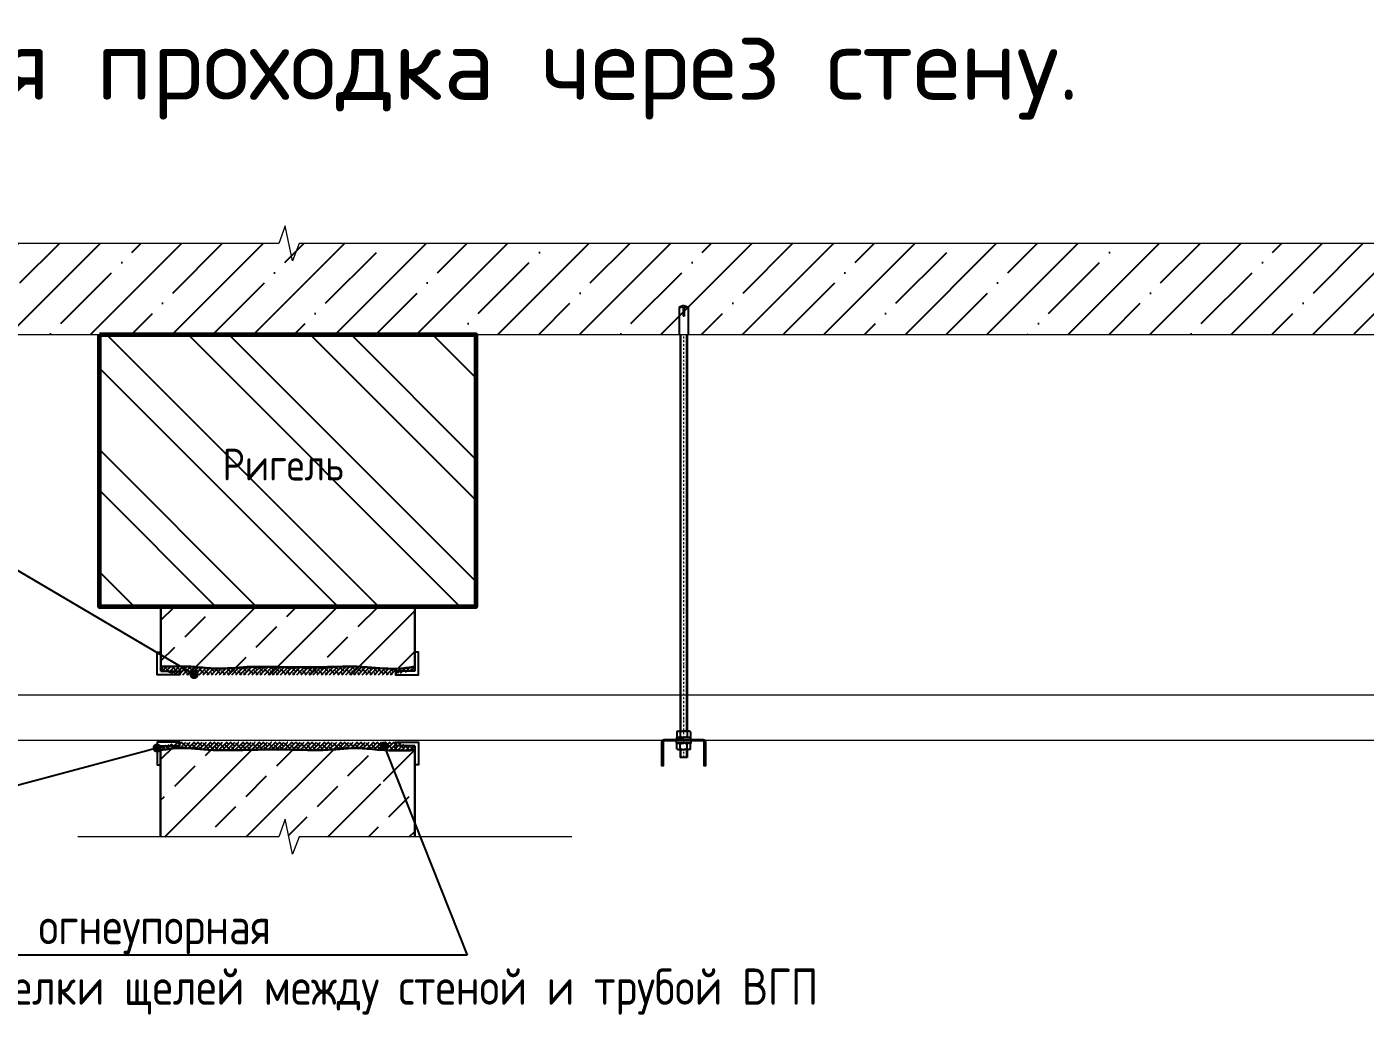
# Model space of a CAD drawing. Header units: millimetres. Extents: x -42533 to 645315, y 3457 to 82611.
# Drawn here: x 283427 to 292222, y 13123 to 19624 of the extents above; entities that cross this region are included whole.
import ezdxf
from ezdxf import colors
from ezdxf.entities.mleader import LeaderData, LeaderLine
from ezdxf.math import Vec2, Vec3

# ---------------------------------------------------------------- set-up
doc = ezdxf.new("R2010")
doc.units = ezdxf.units.MM
doc.set_wipeout_variables(frame=1)
doc.linetypes.add('штрихпунктирная', pattern=[25.4, 12.7, -6.35, 0, -6.35])
for name, color, linetype in [('PDF _Геометрия', 7, 'Continuous'), ('Основная', 7, 'Continuous'), ('Тонкая', 7, 'Continuous'), ('ФВ-7', 7, 'Continuous'), ('ШАХТЫ_ДЛЯ_СВОДНИКА', 7, 'Continuous'), ('ЭОМ_Выноски', 7, 'Continuous')]:
    doc.layers.add(name, color=color, linetype=linetype)
for name, color, linetype, lineweight in [('Ось', 140, 'штрихпунктирная', 15), ('СТЕНЫ', 7, 'Continuous', 9), ('ЭМ_кабеленесущие конструкции', 7, 'Continuous', 15), ('ЭМ_текст', 7, 'Continuous', 5)]:
    doc.layers.add(name, color=color, linetype=linetype, lineweight=lineweight)
doc.layers.add('ЭОМ_Освещение рабочее', color=7, linetype='Continuous', lineweight=9, true_color=0x312af4)
doc.styles.add('ISOCPEUR', font='isocpeur.ttf', dxfattribs={"width": 0.85, "height": 275})
doc.styles.add('ГЕЛАЙН_АР', font='isocpeur.ttf')

# ---------------------------------------------------------------- blocks, each defined once
blk = doc.blocks.new('*U319')
blk.add_lwpolyline([(1.5, 21.5, -0.414214), (2.5, 22.5), (29, 22.5), (29, 24), (2.5, 24, 0.414214), (0, 21.5), (0, -21.5, 0.414214), (2.5, -24), (29, -24), (29, -22.5), (2.5, -22.5, -0.414214), (1.5, -21.5)], format="xyb", close=True)
blk = doc.blocks.new('*U317')
blk.add_wipeout([(-7.5, 0.8), (-6.5, 0), (6.5, 0), (7.5, 0.8), (7.5, 6), (6.5, 6.8), (-6.5, 6.8), (-7.5, 6)])
for p, q in [((-7.5, 6), (-6.5, 6.8)), ((-7.5, 6), (-7.5, 0.8)), ((-7.5, 0.8), (-6.5, 0)), ((-6.5, 6.8), (-6.1, 6.8)), ((-6.5, 0), (-6.1, 0)), ((-6.1, 6.8), (0, 6.8)), ((-6.1, 0), (0, 0)), ((-3.8, 6), (-3.8, 0.8)), ((6.1, 6.8), (0, 6.8)), ((6.1, 0), (0, 0)), ((3.8, 6), (3.8, 0.8)), ((6.5, 6.8), (6.1, 6.8)), ((6.5, 0), (6.1, 0)), ((7.5, 6), (6.5, 6.8)), ((7.5, 0.8), (6.5, 0)), ((7.5, 6), (7.5, 0.8))]:
    blk.add_line(p, q)
for centre, radius, start, end in [((-6, 4.9), 1.9, 94.9499, 144.8587), ((-6, 1.9), 1.9, 215.1413, 265.0501), ((-6.4, 2.1), 4.68, 55.8533, 86.9299), ((-6.4, 4.7), 4.68, 273.0701, 304.1467), ((0.2, -3.2), 9.98, 90.9514, 113.1151), ((0.2, 10), 9.98, 246.8849, 269.0486), ((-0.2, -3.2), 9.98, 66.8849, 89.0486), ((-0.2, 10), 9.98, 270.9514, 293.1151), ((6.4, 2.1), 4.68, 93.0701, 124.1467), ((6.4, 4.7), 4.68, 235.8533, 266.9299), ((6, 4.9), 1.9, 35.1413, 85.0501), ((6, 1.9), 1.9, 274.9499, 324.8587)]:
    blk.add_arc(centre, radius, start, end)
blk = doc.blocks.new('*U321')
at = {"color": 0, "linetype": 'ByBlock', "lineweight": -2}
for p, q in [((0, -121), (0, 1587.3)), ((50, -121), (50, 1587.3))]:
    blk.add_line(p, q, dxfattribs=at)
blk = doc.blocks.new('_Dot')
at = {"color": 0, "linetype": 'ByBlock', "lineweight": -2}
blk.add_line((-0.5, 0), (-1, 0), dxfattribs=at)
at = {"color": 0, "linetype": 'ByBlock', "const_width": 0.5}
blk.add_lwpolyline([(-0.25, 0, 1), (0.25, 0, 1)], format="xyb", close=True, dxfattribs=at)

msp = doc.modelspace()

# ---------------------------------------------------------------- hatches: boundary and pattern name
at = {"transparency": 33554610}
h = msp.add_hatch(dxfattribs=at)
h.set_pattern_fill('ANSI35', color=252, scale=59.620204)
h.set_pattern_definition([(45, (-426029.73, -314813.1), (-267.70235, 267.70235), []), (45, (-425762.03, -314813.1), (-267.70235, 267.70235), [473.23537, -94.64707, 0, -94.64707])])
h.paths.add_polyline_path([(294623.8, 17602.4), (294623.8, 18200.3), (275181.9, 18200.3), (275181.9, 17602.4)])
h = msp.add_hatch()
h.set_pattern_fill('ANSI32', color=256, scale=59.620204, angle=90)
h.set_pattern_definition([(135, (-426029.73, -307890.2), (-401.55353, -401.55353), []), (135, (-426029.73, -307622.5), (-401.55353, -401.55353), [])])
h.paths.add_polyline_path([(286378.4, 15813.8), (286378.4, 17602.4), (283904, 17602.4), (283904, 15813.8)])
at = {"layer": 'ФВ-7', "true_color": 0xf8991e}
h = msp.add_hatch(dxfattribs=at)
h.set_pattern_fill('ANSI38', color=30, scale=5.96202)
h.set_pattern_definition([(45, (-432542.015, -265139.146), (-13.3851176, 13.3851176), []), (135, (-432542.015, -265139.146), (-40.15535274, 13.3851176), [47.323537, -28.3941222])])
edge = h.paths.add_edge_path()
edge.add_spline(control_points=[(284306.5, 15420.3), (284304.4, 15416.2), (284300.4, 15408.2), (284304.5, 15400.3), (284306.5, 15396.4)], knot_values=[0, 0, 0, 0, 2.178751, 4.229367, 4.229367, 4.229367, 4.229367], degree=3, periodic=0)
edge.add_line((284407.9, 15366.6), (285826.9, 15366.6))
edge.add_spline(control_points=[(285975.9, 15396.4), (285977.9, 15400.3), (285982, 15408.2), (285978, 15416.2), (285975.9, 15420.3)], knot_values=[0, 0, 0, 0, 2.050617, 4.229367, 4.229367, 4.229367, 4.229367], degree=3, periodic=0)
edge.add_spline(control_points=[(285975.9, 15420.3), (285945.3, 15415), (285842.2, 15397.1), (285650.2, 15424.8), (285404.1, 15417.4), (285141.2, 15413), (284896.4, 15425.9), (284692.5, 15399.5), (284503.4, 15424.7), (284382.4, 15422), (284306.5, 15420.3)], knot_values=[0, 0, 0, 0, 15.574702, 52.457839, 96.343452, 139.52363, 184.729011, 219.515586, 242.149078, 280.307909, 280.307909, 280.307909, 280.307909], degree=3, periodic=0)
h = msp.add_hatch(dxfattribs=at)
h.set_pattern_fill('ANSI38', color=30, scale=5.96202)
h.set_pattern_definition([(45, (-432542.025, -265441.5), (-13.3851176, 13.3851176), []), (135, (-432542.025, -265441.5), (-40.15535274, 13.3851176), [47.323537, -28.3941222])])
edge = h.paths.add_edge_path()
edge.add_spline(control_points=[(285975.9, 14870.5), (285978, 14874.6), (285982.1, 14882.6), (285977.9, 14890.5), (285975.9, 14894.4)], knot_values=[0, 0, 0, 0, 2.178751, 4.229367, 4.229367, 4.229367, 4.229367], degree=3, periodic=0)
edge.add_line((285850.7, 14924.2), (284431.7, 14924.2))
edge.add_spline(control_points=[(284306.6, 14894.4), (284304.5, 14890.5), (284300.4, 14882.6), (284304.5, 14874.6), (284306.5, 14870.5)], knot_values=[0, 0, 0, 0, 2.050617, 4.229367, 4.229367, 4.229367, 4.229367], degree=3, periodic=0)
edge.add_spline(control_points=[(284306.5, 14870.5), (284337.1, 14875.8), (284440.2, 14893.7), (284632.3, 14866), (284878.4, 14873.5), (285141.3, 14877.8), (285386.1, 14864.9), (285589.9, 14891.3), (285779, 14866.1), (285900, 14868.8), (285975.9, 14870.5)], knot_values=[0, 0, 0, 0, 15.574702, 52.457839, 96.343452, 139.52363, 184.729011, 219.515586, 242.149078, 280.307909, 280.307909, 280.307909, 280.307909], degree=3, periodic=0)

# ---------------------------------------------------------------- linework, layer by layer
at = {"linetype": 'Continuous'}
for p, q in [((284306.5, 15723.3), (284397, 15813.8)), ((284466.6, 15615.7), (284600.5, 15749.5)), ((284485.3, 15366.6), (284932.5, 15813.8)), ((285020.7, 15366.6), (285467.9, 15813.8)), ((285135.9, 15749.5), (285200.2, 15813.8)), ((285556.1, 15366.6), (285975.9, 15786.4)), ((285604.4, 15682.6), (285735.6, 15813.8)), ((284935.1, 15548.7), (285068.9, 15682.6)), ((285403.6, 15481.8), (285537.4, 15615.7)), ((284306.5, 15455.6), (284399.7, 15548.7)), ((284753, 15366.6), (284868.2, 15481.8)), ((285872.1, 15414.9), (285975.9, 15518.7)), ((285288.4, 15366.6), (285336.7, 15414.9)), ((284306.5, 14809.2), (284397.7, 14900.3)), ((284333.9, 14301.1), (284956.9, 14924.2)), ((284600.5, 14835.4), (284689.2, 14924.2)), ((284869.3, 14301.1), (285492.3, 14924.2)), ((285068.9, 14768.5), (285202.8, 14902.3)), ((285738.2, 14902.3), (285760, 14924.2)), ((285771.8, 14668.2), (285975.9, 14872.3)), ((285537.4, 14701.6), (285671.3, 14835.4)), ((284399.7, 14634.6), (284533.5, 14768.5)), ((284868.2, 14567.7), (285002, 14701.6)), ((285336.7, 14500.8), (285470.5, 14634.6)), ((285404.7, 14301.1), (285753.3, 14649.7)), ((284306.5, 14541.5), (284332.8, 14567.7)), ((285805.1, 14433.9), (285939, 14567.7)), ((284667.4, 14366.9), (284801.2, 14500.8)), ((285146.6, 14310.8), (285269.7, 14433.9)), ((285672.4, 14301.1), (285738.2, 14366.9)), ((285940.1, 14301.1), (285975.9, 14336.9))]:
    msp.add_line(p, q, dxfattribs=at)
at = {"color": 5}
for points in [[(284306.6, 15390.5), (284431.8, 15390.5), (284431.8, 15366.6), (284282.7, 15366.6), (284282.7, 15515.7), (284306.6, 15515.7)], [(285975.9, 15390.5), (285850.7, 15390.5), (285850.7, 15366.6), (285999.8, 15366.6), (285999.8, 15515.7), (285975.9, 15515.7)], [(284306.5, 14900.3), (284431.7, 14900.3), (284431.7, 14924.2), (284282.7, 14924.2), (284282.7, 14775.1), (284306.5, 14775.1)], [(285975.9, 14900.3), (285850.7, 14900.3), (285850.7, 14924.2), (285999.8, 14924.2), (285999.8, 14775.1), (285975.9, 14775.1)]]:
    msp.add_lwpolyline(points, close=True, dxfattribs=at)
at = {"layer": 'PDF _Геометрия', "lineweight": 13}
for points in [[(294599.9, 18200.3), (285216.1, 18200.3), (285171.9, 18086.7), (285124.6, 18317), (285082, 18200.3), (275164.9, 18200.3)], [(287009.2, 14301.1), (285216.1, 14301.1), (285171.9, 14187.5), (285124.6, 14417.9), (285082, 14301.1), (283762.9, 14301.1)]]:
    msp.add_lwpolyline(points, dxfattribs=at)
at = {"layer": 'PDF _Геометрия', "lineweight": 30}
for points in [[(284306.6, 15390.5), (284306.6, 15813.8)], [(285975.9, 15390.5), (285975.9, 15813.8)], [(284306.5, 14301.1), (284306.5, 14900.3)], [(285975.9, 14301.1), (285975.9, 14900.3)]]:
    msp.add_lwpolyline(points, dxfattribs=at)
for points in [[(284306.6, 15420.3), (284534, 15418), (284668.6, 15407.3), (284875.7, 15417.7), (285145.2, 15416), (285402.6, 15417.9), (285664.3, 15417), (285884, 15407.3), (285975.9, 15420.3)], [(285975.9, 14870.5), (285748.4, 14872.8), (285613.9, 14883.5), (285406.8, 14873.1), (285137.2, 14874.8), (284879.8, 14872.9), (284618.2, 14873.9), (284398.5, 14883.5), (284306.5, 14870.5)]]:
    msp.add_spline(points, degree=3, dxfattribs=at)
at = {"layer": 'Основная'}
for p, q in [((287713.7, 17775.3), (287713.7, 17602.4)), ((287719.7, 17775.3), (287713.7, 17775.3)), ((287740.5, 17781.3), (287719.7, 17781.3)), ((287719.7, 17781.3), (287719.7, 17775.3)), ((287740.5, 17781.3), (287740.5, 17721.6)), ((287767.3, 17781.3), (287746.5, 17781.3)), ((287746.5, 17781.3), (287746.5, 17721.6)), ((287767.3, 17781.3), (287767.3, 17775.3)), ((287773.3, 17775.3), (287767.3, 17775.3)), ((287773.3, 17775.3), (287773.3, 17602.4)), ((287746.5, 17721.6), (287740.5, 17721.6))]:
    msp.add_line(p, q, dxfattribs=at)
at = {"layer": 'Основная', "ltscale": 75}
for p, q in [((287719.7, 14876), (287719.7, 14822.9)), ((287723.7, 14822.9), (287723.7, 14876)), ((287763.3, 14822.9), (287763.3, 14876)), ((287767.3, 14876), (287767.3, 14822.9))]:
    msp.add_line(p, q, dxfattribs=at)
msp.add_lwpolyline([(287767.3, 14822.9), (287719.7, 14822.9)], dxfattribs=at)
at = {"layer": 'СТЕНЫ'}
msp.add_line((275164.9, 17602.4), (294624.2, 17602.4), dxfattribs=at)
at = {"layer": 'Тонкая'}
for p, q in [((287743.5, 17793.2), (287713.7, 17781.3)), ((287713.7, 17781.3), (287713.7, 17775.3)), ((287743.5, 17793.2), (287773.3, 17781.3)), ((287773.3, 17781.3), (287773.3, 17775.3))]:
    msp.add_line(p, q, dxfattribs=at)
at = {"layer": 'ШАХТЫ_ДЛЯ_СВОДНИКА', "color": 18, "lineweight": 60, "true_color": 0x000000}
msp.add_lwpolyline([(283904, 17602.4), (286378.4, 17602.4), (286378.4, 15813.8), (283904, 15813.8)], close=True, dxfattribs=at)

# ---------------------------------------------------------------- block references
at = {"xscale": -5.962020415049804, "yscale": 5.962020415049804, "zscale": 5.962020415049804, "rotation": 90}
msp.add_blockref('*U319', (287743.5, 14940.3), dxfattribs=at)

# ---------------------------------------------------------------- texts
at = {"layer": 'ЭМ_текст', "lineweight": 15, "insert": (285112.5, 16747.2), "char_height": 208.67, "width": 4744.834, "attachment_point": 5, "style": 'ISOCPEUR'}
msp.add_mtext('Ригель', dxfattribs=at)
at = {"layer": 'ЭОМ_Выноски', "color": 0, "insert": (284985.8, 19317.4), "char_height": 476.987, "width": 10806.732, "attachment_point": 5, "style": 'ГЕЛАЙН_АР'}
msp.add_mtext(' Огнестойкая проходка через стену. ', dxfattribs=at)

# ---------------------------------------------------------------- leaders
at = {"layer": 'ЭМ_кабеленесущие конструкции', "lineweight": 5}
ml = msp.add_multileader_mtext('Standard', dxfattribs=at)
ml.set_content('Огнестойкий герметик DS1201, DS1202\\Pдля заделки  пространства ', color=256, style='ISOCPEUR')
ml.set_leader_properties()
ml.set_arrow_properties(name='DOT')
ml.build(insert=Vec2(0, 0))
ml.multileader.update_dxf_attribs({"text_left_attachment_type": 6, "text_right_attachment_type": 6, "dogleg_length": 0.00122, "arrow_head_size": 59.6, "scale": 10})
ctx = ml.context
ctx.base_point, ctx.scale, ctx.char_height, ctx.arrow_head_size, ctx.landing_gap_size, ctx.plane_origin = Vec3(276731.8, 16958.3), 10, 238.481, 59.6, 119.2, Vec3(280992.1, 16394.1)
ctx.left_attachment, ctx.right_attachment, ctx.text_align_type = 6, 6, 2
notes = []
notes.append((ctx, [(1, (1, 1, 0), (281825.2, 16958.3), (-1, 0), 0.0727, [(2, [(284526.3, 15368.2)], 0, [])])]))
ctx.mtext.insert, ctx.mtext.width, ctx.mtext.defined_height, ctx.mtext.alignment, ctx.mtext.flow_direction = Vec3(281705.9, 17268.3), 6189.925, 640.5, 3, 5
ml = msp.add_multileader_mtext('Standard', dxfattribs=at)
ml.set_content('Лестничный лоток LL5050HDZ', color=256, style='ISOCPEUR')
ml.set_leader_properties()
ml.set_arrow_properties(name='DOT')
ml.build(insert=Vec2(0, 0))
ml.multileader.update_dxf_attribs({"text_left_attachment_type": 6, "text_right_attachment_type": 6, "dogleg_length": 0.00122, "arrow_head_size": 48.9, "scale": 10})
ctx = ml.context
ctx.base_point, ctx.scale, ctx.char_height, ctx.arrow_head_size, ctx.landing_gap_size, ctx.plane_origin = Vec3(301000.3, 16182.7), 10, 195.708, 48.9, 97.9, Vec3(302938.6, 15960.5)
ctx.left_attachment, ctx.right_attachment, ctx.text_align_type = 6, 6, 2
notes.append((ctx, [(1, (1, 1, 0), (304290.2, 16182.7), (-1, 0), 0.0597, [(1, [(305394.2, 15679.6)], 0, [])])]))
ctx.mtext.insert, ctx.mtext.width, ctx.mtext.defined_height, ctx.mtext.alignment, ctx.mtext.flow_direction = Vec3(304192.3, 16417.5), 3770.984, 201.2, 3, 5
ml = msp.add_multileader_mtext('Standard', dxfattribs=at)
ml.set_content('Обрамление трубного блока из уголка 25х25х4 ГОСТ 8509-93', color=256, style='ISOCPEUR')
ml.set_leader_properties()
ml.set_arrow_properties(name='DOT')
ml.build(insert=Vec2(0, 0))
ml.multileader.update_dxf_attribs({"text_left_attachment_type": 6, "text_right_attachment_type": 6, "dogleg_length": 0.00122, "arrow_head_size": 59.6, "scale": 10})
ctx = ml.context
ctx.base_point, ctx.scale, ctx.char_height, ctx.arrow_head_size, ctx.landing_gap_size, ctx.plane_origin = Vec3(277772.9, 14303.1), 10, 238.481, 59.6, 119.2, Vec3(280784.5, 14711.2)
ctx.left_attachment, ctx.right_attachment, ctx.text_align_type = 6, 6, 2
notes.append((ctx, [(1, (1, 1, 0), (282113.9, 14303.1), (-1, 0), 119.3, [(0, [(284282.7, 14885.3)], 0, [])])]))
ctx.mtext.insert, ctx.mtext.width, ctx.mtext.defined_height, ctx.mtext.alignment, ctx.mtext.flow_direction = Vec3(281875.4, 14613.1), 4935.399, 640.5, 3, 5
ml = msp.add_multileader_mtext('Standard', dxfattribs=at)
ml.set_content('Труба ВГП Ду=40 48шт.', color=256, style='ISOCPEUR')
ml.set_leader_properties()
ml.set_arrow_properties(name='DOT')
ml.build(insert=Vec2(0, 0))
ml.multileader.update_dxf_attribs({"text_left_attachment_type": 6, "text_right_attachment_type": 6, "dogleg_length": 0.00122, "arrow_head_size": 48.9, "scale": 10})
ctx = ml.context
ctx.base_point, ctx.scale, ctx.char_height, ctx.arrow_head_size, ctx.landing_gap_size, ctx.plane_origin = Vec3(302297.9, 14236.4), 10, 195.708, 48.9, 97.9, Vec3(309032.1, 16503.5)
ctx.left_attachment, ctx.right_attachment, ctx.text_align_type = 6, 6, 2
notes.append((ctx, [(1, (1, 1, 0), (304290.2, 14236.4), (-1, 0), 0.0597, [(2, [(305193.6, 14462.8)], 0, [])])]))
ctx.mtext.insert, ctx.mtext.width, ctx.mtext.defined_height, ctx.mtext.alignment, ctx.mtext.flow_direction = Vec3(304192.3, 14490.8), 1869.846, 386, 3, 5
ml = msp.add_multileader_mtext('Standard', dxfattribs=at)
ml.set_content('Обрамление трубного блока из уголка 25х25х4 ГОСТ 8509-93', color=256, style='ISOCPEUR')
ml.set_leader_properties()
ml.set_arrow_properties(name='DOT')
ml.build(insert=Vec2(0, 0))
ml.multileader.update_dxf_attribs({"text_left_attachment_type": 6, "text_right_attachment_type": 6, "dogleg_length": 0.00122, "arrow_head_size": 48.9, "scale": 10})
ctx = ml.context
ctx.base_point, ctx.scale, ctx.char_height, ctx.arrow_head_size, ctx.landing_gap_size, ctx.plane_origin = Vec3(300825.7, 13294.9), 10, 195.708, 48.9, 97.9, Vec3(303297.1, 14966.9)
ctx.left_attachment, ctx.right_attachment, ctx.text_align_type = 6, 6, 2
notes.append((ctx, [(1, (1, 1, 0), (304388.1, 13294.9), (-1, 0), 97.9, [(0, [(305132.4, 14312.9)], 0, [])])]))
ctx.mtext.insert, ctx.mtext.width, ctx.mtext.defined_height, ctx.mtext.alignment, ctx.mtext.flow_direction = Vec3(304192.3, 13549.3), 4050.206, 525.7, 3, 5
for ctx, leaders in notes:
    for number, flags, end, landing, length, lines in leaders:
        leader = LeaderData()
        leader.index, (leader.has_last_leader_line, leader.has_dogleg_vector, leader.attachment_direction) = number, flags
        leader.last_leader_point, leader.dogleg_vector, leader.dogleg_length = Vec3(end), Vec3(landing), length
        for number, points, colour, breaks in lines:
            line = LeaderLine()
            line.index, line.vertices, line.color, line.breaks = number, Vec3.list(points), colors.encode_raw_color(colour), breaks
            leader.lines.append(line)
        ctx.leaders.append(leader)

# ---------------------------------------------------------------- next in the draw order: block references
at = {"layer": 'Основная', "ltscale": 6.666667, "xscale": 5.962020415049804, "yscale": 5.962020415049804, "zscale": 5.962020415049804}
msp.add_blockref('*U317', (287743.5, 14955.3), dxfattribs=at)

# ---------------------------------------------------------------- next in the draw order: linework, layer by layer
at = {"layer": 'Основная'}
for p, q in [((287719.7, 17602.4), (287719.7, 14995.8)), ((287767.3, 17602.4), (287767.3, 14995.8))]:
    msp.add_line(p, q, dxfattribs=at)
at = {"layer": 'Основная', "ltscale": 75}
msp.add_lwpolyline([(287791.2, 14940.3), (287791.2, 14955.3), (287695.8, 14955.3), (287695.8, 14940.3)], dxfattribs=at)
at = {"layer": 'Ось'}
msp.add_line((287743.5, 14822.9), (287743.5, 17602.4), dxfattribs=at)
at = {"layer": 'Тонкая'}
for p, q in [((287723.7, 14995.8), (287723.7, 17602.4)), ((287763.3, 14995.8), (287763.3, 17602.4))]:
    msp.add_line(p, q, dxfattribs=at)

# ---------------------------------------------------------------- next in the draw order: block references
at = {"layer": 'ЭОМ_Освещение рабочее', "xscale": 5.962020415049804, "yscale": 5.962020415049804, "zscale": 5.962020415049804, "rotation": 270}
msp.add_blockref('*U321', (283737, 15234), dxfattribs=at)

# ---------------------------------------------------------------- next in the draw order: wipeouts: each hides what was drawn before it
at = {"ltscale": 75}
msp.add_wipeout([(287698.7, 14911.7), (287704.7, 14916.5), (287782.3, 14916.5), (287788.3, 14911.7), (287788.3, 14880.7), (287782.3, 14876), (287704.7, 14876), (287698.7, 14880.7)], dxfattribs=at).dxf.layer = 'Основная'

# ---------------------------------------------------------------- next in the draw order: linework, layer by layer
at = {"layer": 'Основная', "ltscale": 75}
for p, q in [((287698.7, 14911.7), (287704.7, 14916.5)), ((287698.7, 14880.7), (287698.7, 14911.7)), ((287698.7, 14880.7), (287704.7, 14876)), ((287704.7, 14916.5), (287707, 14916.5)), ((287704.7, 14876), (287707, 14876)), ((287707, 14916.5), (287743.5, 14916.5)), ((287707, 14876), (287743.5, 14876)), ((287721.1, 14880.7), (287721.1, 14911.7)), ((287780, 14916.5), (287743.5, 14916.5)), ((287780, 14876), (287743.5, 14876)), ((287765.9, 14880.7), (287765.9, 14911.7)), ((287782.3, 14916.5), (287780, 14916.5)), ((287782.3, 14876), (287780, 14876)), ((287788.3, 14911.7), (287782.3, 14916.5)), ((287788.3, 14880.7), (287782.3, 14876)), ((287788.3, 14880.7), (287788.3, 14911.7))]:
    msp.add_line(p, q, dxfattribs=at)
msp.add_lwpolyline([(287791.2, 14931.4), (287791.2, 14916.5), (287695.8, 14916.5), (287695.8, 14931.4)], dxfattribs=at)
for centre, radius, start, end in [((287707.9, 14905.2), 11.3, 94.94994, 144.8587), ((287707.9, 14887.3), 11.3, 215.1413, 265.05006), ((287705.5, 14888.6), 27.9, 55.85327, 86.92994), ((287705.5, 14903.8), 27.9, 273.07006, 304.14673), ((287744.5, 14857), 59.5, 90.95135, 113.11511), ((287744.5, 14935.5), 59.5, 246.88489, 269.04865), ((287742.5, 14857), 59.5, 66.88489, 89.04865), ((287742.5, 14935.5), 59.5, 270.95135, 293.11511), ((287781.5, 14888.6), 27.9, 93.07006, 124.14673), ((287781.5, 14903.8), 27.9, 235.85327, 266.92994), ((287779.1, 14905.2), 11.3, 35.1413, 85.05006), ((287779.1, 14887.3), 11.3, 274.94994, 324.8587)]:
    msp.add_arc(centre, radius, start, end, dxfattribs=at)

# ---------------------------------------------------------------- next in the draw order: leaders
at = {"layer": 'ЭМ_кабеленесущие конструкции', "lineweight": 5}
ml = msp.add_multileader_mtext('Standard', dxfattribs=at)
ml.set_content('Огнестойкий герметик DS1201, DS1202\\Pдля заделки  пространства между трубой и кабелем', color=256, style='ISOCPEUR')
ml.set_leader_properties()
ml.set_arrow_properties(name='DOT')
ml.build(insert=Vec2(0, 0))
ml.multileader.update_dxf_attribs({"text_left_attachment_type": 6, "text_right_attachment_type": 6, "dogleg_length": 0.00122, "arrow_head_size": 48.9, "scale": 10})
ctx = ml.context
ctx.base_point, ctx.scale, ctx.char_height, ctx.arrow_head_size, ctx.landing_gap_size, ctx.plane_origin = Vec3(299411.7, 15506.4), 10, 195.708, 48.9, 97.9, Vec3(303467.5, 16476.6)
ctx.left_attachment, ctx.right_attachment, ctx.text_align_type = 6, 6, 2
notes = []
notes.append((ctx, [(1, (1, 1, 0), (304290.2, 15506.4), (-1, 0), 0.0597, [(2, [(305238.7, 14538)], 0, [])])]))
ctx.mtext.insert, ctx.mtext.width, ctx.mtext.defined_height, ctx.mtext.alignment, ctx.mtext.flow_direction = Vec3(304192.3, 15760.8), 5079.725, 525.7, 3, 5
ml = msp.add_multileader_mtext('Standard', dxfattribs=at)
ml.set_content('Мастика огнеупорная\\Pдля заделки щелей между стеной и трубой ВГП', color=256, style='ISOCPEUR')
ml.set_leader_properties()
ml.set_arrow_properties(name='DOT')
ml.build(insert=Vec2(0, 0))
ml.multileader.update_dxf_attribs({"text_left_attachment_type": 6, "text_right_attachment_type": 6, "dogleg_length": 0.00122, "arrow_head_size": 59.6, "scale": 10})
ctx = ml.context
ctx.base_point, ctx.scale, ctx.char_height, ctx.arrow_head_size, ctx.landing_gap_size, ctx.plane_origin = Vec3(281530.9, 13524.2), 10, 238.481, 59.6, 119.2, Vec3(291626.1, 15957)
ctx.left_attachment, ctx.right_attachment = 6, 6
notes.append((ctx, [(1, (1, 1, 0), (286320.3, 13524.2), (-1, 0), 0.0727, [(2, [(285775.6, 14898.2)], 0, [])])]))
ctx.mtext.insert, ctx.mtext.width, ctx.mtext.defined_height, ctx.mtext.flow_direction = Vec3(282325.6, 13834.2), 4895.418, 235.2, 5
for ctx, leaders in notes:
    for number, flags, end, landing, length, lines in leaders:
        leader = LeaderData()
        leader.index, (leader.has_last_leader_line, leader.has_dogleg_vector, leader.attachment_direction) = number, flags
        leader.last_leader_point, leader.dogleg_vector, leader.dogleg_length = Vec3(end), Vec3(landing), length
        for number, points, colour, breaks in lines:
            line = LeaderLine()
            line.index, line.vertices, line.color, line.breaks = number, Vec3.list(points), colors.encode_raw_color(colour), breaks
            leader.lines.append(line)
        ctx.leaders.append(leader)

doc.saveas('drawing.dxf')
